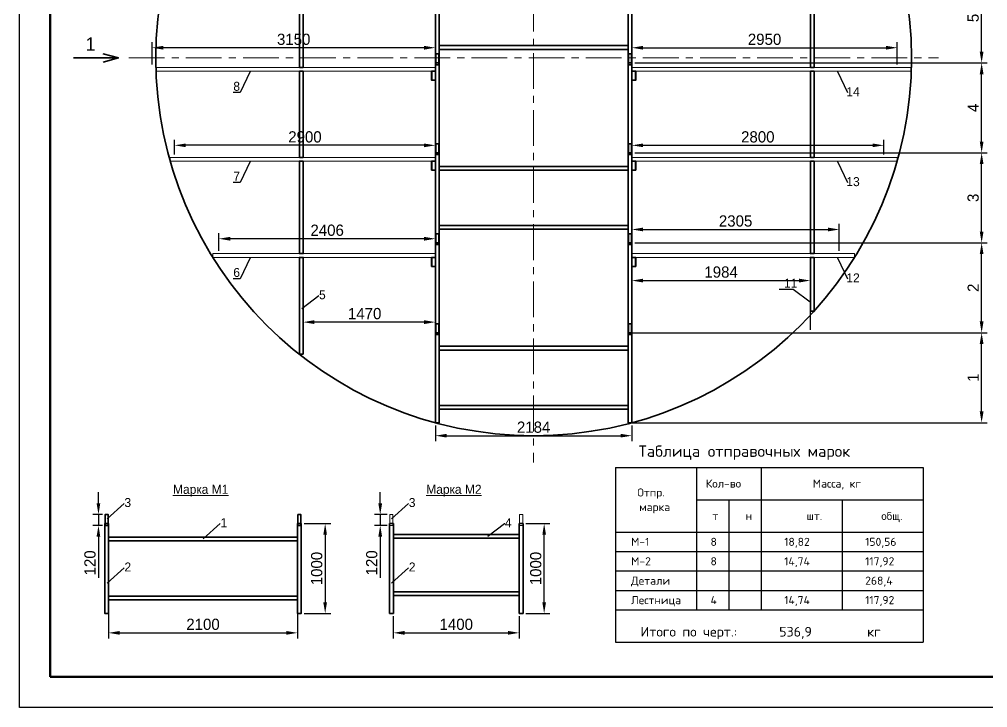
# Model space of a CAD drawing. Header units: millimetres. Extents: x 946422 to 966708, y -915950 to -901947.
# Drawn here: x 946422 to 957185, y -915950 to -908297 of the extents above; entities that cross this region are included whole.
import ezdxf
from ezdxf import colors
from ezdxf.entities.mleader import LeaderData, LeaderLine
from ezdxf.math import Vec2, Vec3

# ---------------------------------------------------------------- set-up
doc = ezdxf.new("R2010")
doc.units = ezdxf.units.MM
doc.header["$LTSCALE"] = 50
doc.linetypes.add('HIDDEN', pattern=[0.375, 0.25, -0.125])
doc.linetypes.add('осевая', pattern=[50.8, 31.75, -6.35, 6.35, -6.35])
doc.styles.add('GOST 2.304', font='isocpeui.ttf')
doc.dimstyles.new('ISO-25', dxfattribs={"dimscale": 50, "dimtxt": 2.5, "dimasz": 2.5, "dimexe": 1.25, "dimexo": 0.625, "dimtad": 1, "dimtxsty": 'Standard', "dimcen": 2.5, "dimadec": 0, "dimazin": 0, "dimtfac": 1, "dimtmove": 0, "dimatfit": 3, "dimfxl": 0, "dimarcsym": 0})

# ---------------------------------------------------------------- blocks, each defined once
blk = doc.blocks.new('*D423')
at = {"color": 0, "lineweight": -2, "ltscale": 10000}
for p, q in [((951046, -912812), (951046, -912988)), ((953230, -912812), (953230, -912988)), ((951171, -912926), (953105, -912926))]:
    blk.add_line(p, q, dxfattribs=at)
at = {"color": 0, "lineweight": 0, "ltscale": 10000}
for points in [[(951171, -912905), (951171, -912946), (951046, -912926)], [(953105, -912905), (953105, -912946), (953230, -912926)]]:
    blk.add_solid(points, dxfattribs=at)
at = {"color": 0, "lineweight": 0, "ltscale": 10000, "insert": (952138, -912832), "char_height": 125, "attachment_point": 5}
blk.add_mtext('2184', dxfattribs=at)
blk = doc.blocks.new('Леса фронт')
at = {"lineweight": 35, "ltscale": 10000}
for points in [[(951067, -911681), (951084, -911681), (951084, -911801), (951050, -911801), (951050, -911681), (951067, -911681)], [(953209, -911681), (953192, -911681), (953192, -911801), (953226, -911801), (953226, -911681), (953209, -911681)], [(951088, -912781), (951046, -912781), (951046, -911781), (951088, -911781), (951088, -912781)], [(953188, -912781), (953230, -912781), (953230, -911781), (953188, -911781), (953188, -912781)], [(951088, -911931), (953188, -911931), (953188, -911973), (951088, -911973), (951088, -911931)], [(951088, -912631), (953188, -912631), (953188, -912589), (951088, -912589), (951088, -912631)]]:
    blk.add_lwpolyline(points, dxfattribs=at)
blk = doc.blocks.new('*D425')
at = {"color": 0, "lineweight": -2, "ltscale": 10000}
for p, q in [((953230, -911750), (953230, -911138)), ((953355, -911201), (955089, -911201)), ((955214, -911750), (955214, -911138))]:
    blk.add_line(p, q, dxfattribs=at)
at = {"color": 0, "lineweight": 0, "ltscale": 10000}
for points in [[(953355, -911180), (953355, -911222), (953230, -911201)], [(955089, -911180), (955089, -911222), (955214, -911201)]]:
    blk.add_solid(points, dxfattribs=at)
at = {"color": 0, "lineweight": 0, "ltscale": 10000, "insert": (954222, -911107), "char_height": 125, "attachment_point": 5}
blk.add_mtext('1984', dxfattribs=at)
blk = doc.blocks.new('*D426')
at = {"color": 0, "lineweight": -2, "ltscale": 10000}
for p, q in [((953230, -910870), (953230, -910570)), ((953355, -910633), (955410, -910633)), ((955535, -910870), (955535, -910570))]:
    blk.add_line(p, q, dxfattribs=at)
at = {"color": 0, "lineweight": 0, "ltscale": 10000}
for points in [[(953355, -910612), (953355, -910654), (953230, -910633)], [(955410, -910612), (955410, -910654), (955535, -910633)]]:
    blk.add_solid(points, dxfattribs=at)
at = {"color": 0, "lineweight": 0, "ltscale": 10000, "insert": (954383, -910539), "char_height": 125, "attachment_point": 5}
blk.add_mtext('2305', dxfattribs=at)
blk = doc.blocks.new('*D427')
at = {"color": 0, "lineweight": -2, "ltscale": 10000}
for p, q in [((953230, -909800), (953230, -909635)), ((953355, -909697), (955905, -909697)), ((956030, -909800), (956030, -909635))]:
    blk.add_line(p, q, dxfattribs=at)
at = {"color": 0, "lineweight": 0, "ltscale": 10000}
for points in [[(953355, -909677), (953355, -909718), (953230, -909697)], [(955905, -909677), (955905, -909718), (956030, -909697)]]:
    blk.add_solid(points, dxfattribs=at)
at = {"color": 0, "lineweight": 0, "ltscale": 10000, "insert": (954630, -909604), "char_height": 125, "attachment_point": 5}
blk.add_mtext('2800', dxfattribs=at)
blk = doc.blocks.new('*D428')
at = {"color": 0, "lineweight": -2, "ltscale": 10000}
for p, q in [((953230, -908800), (953230, -908550)), ((953355, -908612), (956055, -908612)), ((956180, -908800), (956180, -908550))]:
    blk.add_line(p, q, dxfattribs=at)
at = {"color": 0, "lineweight": 0, "ltscale": 10000}
for points in [[(953355, -908591), (953355, -908633), (953230, -908612)], [(956055, -908591), (956055, -908633), (956180, -908612)]]:
    blk.add_solid(points, dxfattribs=at)
at = {"color": 0, "lineweight": 0, "ltscale": 10000, "insert": (954705, -908519), "char_height": 125, "attachment_point": 5}
blk.add_mtext('2950', dxfattribs=at)
blk = doc.blocks.new('*D434')
at = {"color": 0, "lineweight": -2, "ltscale": 10000}
for p, q in [((949576, -911571), (949576, -911726)), ((951046, -911750), (951046, -911601)), ((950921, -911663), (949701, -911663))]:
    blk.add_line(p, q, dxfattribs=at)
at = {"color": 0, "lineweight": 0, "ltscale": 10000}
for points in [[(949701, -911642), (949701, -911684), (949576, -911663)], [(950921, -911642), (950921, -911684), (951046, -911663)]]:
    blk.add_solid(points, dxfattribs=at)
at = {"color": 0, "lineweight": 0, "ltscale": 10000, "insert": (950260, -911569), "char_height": 125, "attachment_point": 5}
blk.add_mtext('1470', dxfattribs=at)
blk = doc.blocks.new('*D435')
at = {"color": 0, "lineweight": -2, "ltscale": 10000}
for p, q in [((948146, -909800), (948146, -909635)), ((950921, -909697), (948271, -909697)), ((951046, -909800), (951046, -909635))]:
    blk.add_line(p, q, dxfattribs=at)
at = {"color": 0, "lineweight": 0, "ltscale": 10000}
for points in [[(948271, -909677), (948271, -909718), (948146, -909697)], [(950921, -909677), (950921, -909718), (951046, -909697)]]:
    blk.add_solid(points, dxfattribs=at)
at = {"color": 0, "lineweight": 0, "ltscale": 10000, "insert": (949596, -909604), "char_height": 125, "attachment_point": 5}
blk.add_mtext('2900', dxfattribs=at)
blk = doc.blocks.new('*D432')
at = {"color": 0, "lineweight": -2, "ltscale": 10000}
for p, q in [((947896, -908800), (947896, -908550)), ((950921, -908612), (948021, -908612)), ((951046, -908800), (951046, -908550))]:
    blk.add_line(p, q, dxfattribs=at)
at = {"color": 0, "lineweight": 0, "ltscale": 10000}
for points in [[(948021, -908591), (948021, -908633), (947896, -908612)], [(950921, -908591), (950921, -908633), (951046, -908612)]]:
    blk.add_solid(points, dxfattribs=at)
at = {"color": 0, "lineweight": 0, "ltscale": 10000, "insert": (949471, -908519), "char_height": 125, "attachment_point": 5}
blk.add_mtext('3150', dxfattribs=at)
blk = doc.blocks.new('*D436')
at = {"color": 0, "lineweight": -2, "ltscale": 10000}
for p, q in [((948640, -910870), (948640, -910673)), ((950921, -910736), (948765, -910736)), ((951046, -910870), (951046, -910673))]:
    blk.add_line(p, q, dxfattribs=at)
at = {"color": 0, "lineweight": 0, "ltscale": 10000}
for points in [[(948765, -910715), (948765, -910757), (948640, -910736)], [(950921, -910715), (950921, -910757), (951046, -910736)]]:
    blk.add_solid(points, dxfattribs=at)
at = {"color": 0, "lineweight": 0, "ltscale": 10000, "insert": (949843, -910642), "char_height": 125, "attachment_point": 5}
blk.add_mtext('2406', dxfattribs=at)
blk = doc.blocks.new('*D437')
at = {"color": 0, "lineweight": -2, "ltscale": 10000}
for p, q in [((953220, -911781), (957181, -911781)), ((957118, -912656), (957118, -911906)), ((953220, -912781), (957181, -912781))]:
    blk.add_line(p, q, dxfattribs=at)
at = {"color": 0, "lineweight": 0, "ltscale": 10000}
for points in [[(957097, -911906), (957139, -911906), (957118, -911781)], [(957097, -912656), (957139, -912656), (957118, -912781)]]:
    blk.add_solid(points, dxfattribs=at)
at = {"color": 0, "lineweight": 0, "ltscale": 10000, "insert": (957024, -912281), "char_height": 125, "attachment_point": 5, "rotation": 90}
blk.add_mtext('1', dxfattribs=at)
blk = doc.blocks.new('*D438')
at = {"color": 0, "lineweight": -2, "ltscale": 10000}
for p, q in [((953262, -910781), (957181, -910781)), ((957118, -911656), (957118, -910906)), ((953262, -911781), (957181, -911781))]:
    blk.add_line(p, q, dxfattribs=at)
at = {"color": 0, "lineweight": 0, "ltscale": 10000}
for points in [[(957097, -910906), (957139, -910906), (957118, -910781)], [(957097, -911656), (957139, -911656), (957118, -911781)]]:
    blk.add_solid(points, dxfattribs=at)
at = {"color": 0, "lineweight": 0, "ltscale": 10000, "insert": (957024, -911281), "char_height": 125, "attachment_point": 5, "rotation": 90}
blk.add_mtext('2', dxfattribs=at)
blk = doc.blocks.new('*D439')
at = {"color": 0, "lineweight": -2, "ltscale": 10000}
for p, q in [((953262, -909781), (957181, -909781)), ((957118, -910656), (957118, -909906)), ((953262, -910781), (957181, -910781))]:
    blk.add_line(p, q, dxfattribs=at)
at = {"color": 0, "lineweight": 0, "ltscale": 10000}
for points in [[(957097, -909906), (957139, -909906), (957118, -909781)], [(957097, -910656), (957139, -910656), (957118, -910781)]]:
    blk.add_solid(points, dxfattribs=at)
at = {"color": 0, "lineweight": 0, "ltscale": 10000, "insert": (957024, -910281), "char_height": 125, "attachment_point": 5, "rotation": 90}
blk.add_mtext('3', dxfattribs=at)
blk = doc.blocks.new('*D440')
at = {"color": 0, "lineweight": -2, "ltscale": 10000}
for p, q in [((953262, -908781), (957181, -908781)), ((957118, -909656), (957118, -908906)), ((953262, -909781), (957181, -909781))]:
    blk.add_line(p, q, dxfattribs=at)
at = {"color": 0, "lineweight": 0, "ltscale": 10000}
for points in [[(957097, -908906), (957139, -908906), (957118, -908781)], [(957097, -909656), (957139, -909656), (957118, -909781)]]:
    blk.add_solid(points, dxfattribs=at)
at = {"color": 0, "lineweight": 0, "ltscale": 10000, "insert": (957024, -909281), "char_height": 125, "attachment_point": 5, "rotation": 90}
blk.add_mtext('4', dxfattribs=at)
blk = doc.blocks.new('*D441')
at = {"color": 0, "lineweight": -2, "ltscale": 10000}
for p, q in [((953262, -907781), (957181, -907781)), ((957118, -908656), (957118, -907906)), ((953262, -908781), (957181, -908781))]:
    blk.add_line(p, q, dxfattribs=at)
at = {"color": 0, "lineweight": 0, "ltscale": 10000}
for points in [[(957097, -907906), (957139, -907906), (957118, -907781)], [(957097, -908656), (957139, -908656), (957118, -908781)]]:
    blk.add_solid(points, dxfattribs=at)
at = {"color": 0, "lineweight": 0, "ltscale": 10000, "insert": (957024, -908281), "char_height": 125, "attachment_point": 5, "rotation": 90}
blk.add_mtext('5', dxfattribs=at)
blk = doc.blocks.new('*D447')
at = {"color": 0, "lineweight": -2, "ltscale": 10000}
blk.add_line((950222, -905983), (949805, -905385), dxfattribs=at)
at = {"color": 0, "lineweight": 0, "ltscale": 10000}
blk.add_solid([(949822, -905373), (949787, -905397), (949733, -905283)], dxfattribs=at)
at = {"color": 0, "lineweight": 0, "ltscale": 10000, "insert": (950126, -905682), "char_height": 125, "attachment_point": 5, "rotation": 304.9414}
blk.add_mtext('∅8400', dxfattribs=at)
blk = doc.blocks.new('Леса профиль')
at = {"lineweight": 35}
for points in [[(958711, -911781), (958669, -911781), (958669, -910781), (958711, -910781), (958711, -911781)], [(960111, -911781), (960153, -911781), (960153, -910781), (960111, -910781), (960111, -911781)], [(958711, -910901), (960111, -910901), (960111, -910943), (958711, -910943), (958711, -910901)], [(958711, -911539), (960111, -911539), (960111, -911581), (958711, -911581), (958711, -911539)]]:
    blk.add_lwpolyline(points, dxfattribs=at)
blk = doc.blocks.new('*D450')
at = {"color": 0, "lineweight": -2, "ltscale": 10000}
for p, q in [((947413, -914784), (947413, -915180)), ((949513, -914784), (949513, -915180)), ((947538, -915118), (949388, -915118))]:
    blk.add_line(p, q, dxfattribs=at)
at = {"color": 0, "lineweight": 0, "ltscale": 10000}
for points in [[(947538, -915097), (947538, -915139), (947413, -915118)], [(949388, -915097), (949388, -915139), (949513, -915118)]]:
    blk.add_solid(points, dxfattribs=at)
at = {"color": 0, "lineweight": 0, "ltscale": 10000, "insert": (948463, -915024), "char_height": 125, "attachment_point": 5}
blk.add_mtext('2100', dxfattribs=at)
blk = doc.blocks.new('*D451')
at = {"color": 0, "lineweight": -2, "ltscale": 10000}
for p, q in [((949587, -913903), (949883, -913903)), ((949821, -914028), (949821, -914778)), ((949587, -914903), (949883, -914903))]:
    blk.add_line(p, q, dxfattribs=at)
at = {"color": 0, "lineweight": 0, "ltscale": 10000}
for points in [[(949800, -914028), (949841, -914028), (949821, -913903)], [(949800, -914778), (949841, -914778), (949821, -914903)]]:
    blk.add_solid(points, dxfattribs=at)
at = {"color": 0, "lineweight": 0, "ltscale": 10000, "insert": (949727, -914403), "char_height": 125, "attachment_point": 5, "rotation": 90}
blk.add_mtext('1000', dxfattribs=at)
blk = doc.blocks.new('*D452')
at = {"color": 0, "lineweight": -2, "ltscale": 10000}
for p, q in [((947301, -913678), (947301, -913553)), ((947344, -913803), (947238, -913803)), ((947301, -913803), (947301, -913923)), ((947344, -913923), (947238, -913923)), ((947301, -914048), (947301, -914506))]:
    blk.add_line(p, q, dxfattribs=at)
at = {"color": 0, "lineweight": 0, "ltscale": 10000}
for points in [[(947280, -913678), (947321, -913678), (947301, -913803)], [(947280, -914048), (947321, -914048), (947301, -913923)]]:
    blk.add_solid(points, dxfattribs=at)
at = {"color": 0, "lineweight": 0, "ltscale": 10000, "insert": (947207, -914340), "char_height": 125, "attachment_point": 5, "rotation": 90}
blk.add_mtext('120', dxfattribs=at)
blk = doc.blocks.new('*D453')
at = {"color": 0, "lineweight": -2, "ltscale": 10000}
for p, q in [((950578, -914934), (950578, -915180)), ((951978, -914934), (951978, -915180)), ((950703, -915118), (951853, -915118))]:
    blk.add_line(p, q, dxfattribs=at)
at = {"color": 0, "lineweight": 0, "ltscale": 10000}
for points in [[(950703, -915097), (950703, -915139), (950578, -915118)], [(951853, -915097), (951853, -915139), (951978, -915118)]]:
    blk.add_solid(points, dxfattribs=at)
at = {"color": 0, "lineweight": 0, "ltscale": 10000, "insert": (951278, -915024), "char_height": 125, "attachment_point": 5}
blk.add_mtext('1400', dxfattribs=at)
blk = doc.blocks.new('*D454')
at = {"color": 0, "lineweight": -2, "ltscale": 10000}
for p, q in [((952052, -913903), (952318, -913903)), ((952255, -914778), (952255, -914028)), ((952052, -914903), (952318, -914903))]:
    blk.add_line(p, q, dxfattribs=at)
at = {"color": 0, "lineweight": 0, "ltscale": 10000}
for points in [[(952235, -914028), (952276, -914028), (952255, -913903)], [(952235, -914778), (952276, -914778), (952255, -914903)]]:
    blk.add_solid(points, dxfattribs=at)
at = {"color": 0, "lineweight": 0, "ltscale": 10000, "insert": (952162, -914403), "char_height": 125, "attachment_point": 5, "rotation": 90}
blk.add_mtext('1000', dxfattribs=at)
blk = doc.blocks.new('*D455')
at = {"color": 0, "lineweight": -2, "ltscale": 10000}
for p, q in [((950433, -913678), (950433, -913553)), ((950509, -913803), (950371, -913803)), ((950433, -913803), (950433, -913923)), ((950509, -913923), (950371, -913923)), ((950433, -914048), (950433, -914506))]:
    blk.add_line(p, q, dxfattribs=at)
at = {"color": 0, "lineweight": 0, "ltscale": 10000}
for points in [[(950412, -913678), (950454, -913678), (950433, -913803)], [(950412, -914048), (950454, -914048), (950433, -913923)]]:
    blk.add_solid(points, dxfattribs=at)
at = {"color": 0, "lineweight": 0, "ltscale": 10000, "insert": (950339, -914340), "char_height": 125, "attachment_point": 5, "rotation": 90}
blk.add_mtext('120', dxfattribs=at)

msp = doc.modelspace()

# ---------------------------------------------------------------- linework, layer by layer
for p, q in [((946421.596, -915949.643), (946421.596, -901947.219)), ((966708.072, -915949.643), (946421.596, -915949.643))]:
    msp.add_line(p, q)
at = {"lineweight": 50}
for p, q in [((946763.122, -915608.118), (946763.122, -902630.253)), ((966366.547, -915608.118), (946763.122, -915608.118))]:
    msp.add_line(p, q, dxfattribs=at)
at = {"color": 1, "linetype": 'осевая', "lineweight": 0, "ltscale": 0.25}
for p, q in [((952138.418, -904225.602), (952138.418, -913225.602)), ((947638.418, -908725.602), (956638.418, -908725.602))]:
    msp.add_line(p, q, dxfattribs=at)
at = {"lineweight": 35, "ltscale": 10000}
msp.add_line((953188.418, -912781.159), (953230.418, -912781.159), dxfattribs=at)
at = {"color": 5, "lineweight": 35, "ltscale": 10000}
for points in [[(949576.418, -907823.159), (949534.418, -907823.159), (949534.418, -908831.159), (949576.418, -908831.159), (949576.418, -907823.159)], [(955214.418, -907823.159), (955256.418, -907823.159), (955256.418, -908831.159), (955214.418, -908831.159), (955214.418, -907823.159)], [(951088.418, -909781.159), (951046.418, -909781.159), (951046.418, -908781.159), (951088.418, -908781.159), (951088.418, -909781.159)], [(953188.418, -909781.159), (953230.418, -909781.159), (953230.418, -908781.159), (953188.418, -908781.159), (953188.418, -909781.159)], [(949576.418, -909831.159), (949534.418, -909831.159), (949534.418, -908873.159), (949576.418, -908873.159), (949576.418, -909831.159)], [(955214.418, -909831.159), (955256.418, -909831.159), (955256.418, -908873.159), (955214.418, -908873.159), (955214.418, -909831.159)], [(949576.418, -909873.159), (949534.418, -909873.159), (949534.418, -910901.159), (949576.418, -910901.159), (949576.418, -909873.159)], [(955214.418, -909873.159), (955256.418, -909873.159), (955256.418, -910901.159), (955214.418, -910901.159), (955214.418, -909873.159)], [(951088.418, -911781.159), (951046.418, -911781.159), (951046.418, -910781.159), (951088.418, -910781.159), (951088.418, -911781.159)], [(953188.418, -911781.159), (953230.418, -911781.159), (953230.418, -910781.159), (953188.418, -910781.159), (953188.418, -911781.159)], [(949576.418, -912020.93), (949534.418, -912020.93), (949534.418, -910943.159), (949576.418, -910943.159), (949576.418, -912020.93)], [(955214.418, -911539.51), (955256.418, -911539.51), (955256.418, -910943.159), (955214.418, -910943.159), (955214.418, -911539.51)]]:
    msp.add_lwpolyline(points, dxfattribs=at)
at = {"lineweight": 35, "ltscale": 10000}
for points in [[(947022.604, -908725.602), (947522.604, -908725.602), (947353.567, -908680.309), (947522.604, -908725.602), (947353.567, -908770.896)], [(951067.418, -908681.159), (951084.418, -908681.159), (951084.418, -908801.159), (951050.418, -908801.159), (951050.418, -908681.159), (951067.418, -908681.159)], [(953209.418, -908681.159), (953192.418, -908681.159), (953192.418, -908801.159), (953226.418, -908801.159), (953226.418, -908681.159), (953209.418, -908681.159)], [(951046.418, -908873.159), (951004.418, -908873.159), (951004.418, -908973.159), (951046.418, -908973.159), (951046.418, -908873.159)], [(953230.418, -908873.159), (953272.418, -908873.159), (953272.418, -908973.159), (953230.418, -908973.159), (953230.418, -908873.159)], [(951046.418, -909873.159), (951004.418, -909873.159), (951004.418, -909973.159), (951046.418, -909973.159), (951046.418, -909873.159)], [(953230.418, -909873.159), (953272.418, -909873.159), (953272.418, -909973.159), (953230.418, -909973.159), (953230.418, -909873.159)], [(951067.418, -910681.159), (951084.418, -910681.159), (951084.418, -910801.159), (951050.418, -910801.159), (951050.418, -910681.159), (951067.418, -910681.159)], [(953209.418, -910681.159), (953192.418, -910681.159), (953192.418, -910801.159), (953226.418, -910801.159), (953226.418, -910681.159), (953209.418, -910681.159)], [(951046.418, -910943.159), (951004.418, -910943.159), (951004.418, -911043.159), (951046.418, -911043.159), (951046.418, -910943.159)], [(953230.418, -910943.159), (953272.418, -910943.159), (953272.418, -911043.159), (953230.418, -911043.159), (953230.418, -910943.159)]]:
    msp.add_lwpolyline(points, dxfattribs=at)
at = {"lineweight": 0, "ltscale": 10000}
for points in [[(951046.418, -908873.159), (947941.011, -908873.159), (947941.011, -908831.159), (951046.418, -908831.159), (951046.418, -908873.159)], [(953230.418, -908873.159), (956335.825, -908873.159), (956335.825, -908831.159), (953230.418, -908831.159), (953230.418, -908873.159)], [(951046.418, -909873.159), (948098.231, -909873.159), (948098.231, -909831.159), (951046.418, -909831.159), (951046.418, -909873.159)], [(953230.418, -909873.159), (956178.606, -909873.159), (956178.606, -909831.159), (953230.418, -909831.159), (953230.418, -909873.159)], [(951046.418, -910943.159), (948571.565, -910943.159), (948571.565, -910901.159), (951046.418, -910901.159), (951046.418, -910943.159)], [(953230.418, -910943.159), (955705.272, -910943.159), (955705.272, -910901.159), (953230.418, -910901.159), (953230.418, -910943.159)], [(953230.418, -911973.159), (953230.418, -911931.159)]]:
    msp.add_lwpolyline(points, dxfattribs=at)
at = {"linetype": 'HIDDEN', "lineweight": 0, "ltscale": 0.5}
for points in [[(951025.418, -908973.159), (951042.418, -908973.159), (951042.418, -908873.159), (951008.418, -908873.159), (951008.418, -908973.159), (951025.418, -908973.159)], [(953251.418, -908973.159), (953234.418, -908973.159), (953234.418, -908873.159), (953268.418, -908873.159), (953268.418, -908973.159), (953251.418, -908973.159)], [(951025.418, -909973.159), (951042.418, -909973.159), (951042.418, -909873.159), (951008.418, -909873.159), (951008.418, -909973.159), (951025.418, -909973.159)], [(953251.418, -909973.159), (953234.418, -909973.159), (953234.418, -909873.159), (953268.418, -909873.159), (953268.418, -909973.159), (953251.418, -909973.159)], [(951025.418, -911043.159), (951042.418, -911043.159), (951042.418, -910943.159), (951008.418, -910943.159), (951008.418, -911043.159), (951025.418, -911043.159)], [(953251.418, -911043.159), (953234.418, -911043.159), (953234.418, -910943.159), (953268.418, -910943.159), (953268.418, -911043.159), (953251.418, -911043.159)]]:
    msp.add_lwpolyline(points, dxfattribs=at)
at = {"linetype": 'Continuous', "ltscale": 10, "extrusion": (0, 1, 0)}
for points, elevation in [([(-953047.928, 0), (-956467.928, 0)], -913278.131), ([(-953947.928, 0), (-956467.928, 0)], -913638.131), ([(-953047.928, 0), (-956467.928, 0)], -913998.131), ([(-953047.928, 0), (-956467.928, 0)], -914214.131), ([(-953047.928, 0), (-956467.928, 0)], -914430.131), ([(-953047.928, 0), (-956467.928, 0)], -914646.131), ([(-953047.928, 0), (-956467.928, 0)], -914862.131), ([(-953047.928, 0), (-956467.928, 0)], -915222.131)]:
    msp.add_lwpolyline(points, dxfattribs=dict(at, elevation=elevation))
at = {"linetype": 'Continuous', "ltscale": 10, "extrusion": (1, 0, 0)}
for points, elevation in [([(-913278.131, 0), (-915222.131, 0)], 953047.928), ([(-913278.131, 0), (-914862.131, 0)], 953947.928), ([(-913278.131, 0), (-914862.131, 0)], 954667.928), ([(-913278.131, 0), (-915222.131, 0)], 956467.928), ([(-913638.131, 0), (-914862.131, 0)], 954307.928), ([(-913638.131, 0), (-914862.131, 0)], 955567.928)]:
    msp.add_lwpolyline(points, dxfattribs=dict(at, elevation=elevation))
at = {"lineweight": 0, "ltscale": 10000}
for points in [[(950540.316, -913802.916), (950574.316, -913802.916), (950574.316, -913922.916), (950540.316, -913922.916)], [(951982.316, -913802.916), (952016.316, -913802.916), (952016.316, -913922.916), (951982.316, -913922.916)]]:
    msp.add_lwpolyline(points, close=True, dxfattribs=at)
at = {"lineweight": 35, "ltscale": 10000}
msp.add_circle((952138.418, -908725.602), 4200, dxfattribs=at)

# ---------------------------------------------------------------- block references
at = {"lineweight": 0}
for name, p in [('Леса фронт', (0, 4000)), ('Леса фронт', (0, 2000)), ('Леса фронт', (0, 0)), ('Леса фронт', (-3674.992, -2121.758)), ('Леса профиль', (-8132.36, -3121.758))]:
    msp.add_blockref(name, p, dxfattribs=at)

# ---------------------------------------------------------------- texts
at = {"lineweight": 0, "ltscale": 10000, "attachment_point": 1}
for s, insert, char_height, width in [('1', (947157.906, -908496.288), 150, 109.81803), ('{\\LМарка М1}', (948129.131, -913472.168), 100, 847.95296), ('{\\LМарка М2}', (950943.755, -913472.168), 100, 847.95296)]:
    msp.add_mtext(s, dxfattribs=dict(at, insert=insert, char_height=char_height, width=width))
at = {"linetype": 'Continuous', "ltscale": 10, "attachment_point": 1, "style": 'GOST 2.304'}
for s, insert, char_height, width in [('\\Fsimplex.shx;\\W1.0000000000;\\T1.0000000000;\\o\\lТаблица отправочных марок', (953303.658, -913035.131), 126, 3000), ('\\Fsimplex.shx;\\W1.0000000000;\\T1.0000000000;\\o\\lКол-во', (954051.603, -913413.131), 90, 612.85714), ('\\Fsimplex.shx;\\W1.0000000000;\\T1.0000000000;\\o\\lМасса, кг', (955240.728, -913413.131), 90, 771.42857), ('\\Fsimplex.shx;\\W1.0000000000;\\T1.0000000000;\\o\\lОтпр.', (953290.238, -913512.131), 90, 484.28571), ('\\Fsimplex.shx;\\W1.0000000000;\\T1.0000000000;\\o\\lмарка', (953311.72, -913674.131), 90, 501.42857), ('\\Fsimplex.shx;\\W1.0000000000;\\T1.0000000000;\\o\\lобщ.', (956002.499, -913773.131), 90, 390), ('\\Fsimplex.shx;\\W1.0000000000;\\T1.0000000000;\\o\\lт', (954125.276, -913773.131), 90, 214.28571), ('\\Fsimplex.shx;\\W1.0000000000;\\T1.0000000000;\\o\\lн', (954494.276, -913773.131), 90, 175.71429), ('\\Fsimplex.shx;\\W1.0000000000;\\T1.0000000000;\\o\\lшт.', (955172.357, -913773.131), 90, 342.85714), ('{\\Fsimplex|c204;М-1}', (953221.307, -914061.131), 90, 522.85714), ('{\\Fsimplex|c204;8}', (954104.303, -914061.131), 90, 132.85714), ('{\\Fsimplex|c204;18,82}', (954923.303, -914061.131), 90, 540), ('{\\Fsimplex|c204;150,56}', (955823.303, -914061.131), 90, 540), ('{\\Fsimplex|c204;М-2}', (953221.307, -914277.131), 90, 522.85714), ('{\\Fsimplex|c204;8}', (954104.303, -914277.131), 90, 132.85714), ('{\\Fsimplex|c204;14,74}', (954923.303, -914277.131), 90, 540), ('{\\Fsimplex|c204;117,92}', (955823.303, -914277.131), 90, 540), ('{\\Fsimplex|c204;Детали}', (953221.307, -914493.131), 90, 522.85714), ('{\\Fsimplex|c204;268,4}', (955823.303, -914493.131), 90, 540), ('{\\Fsimplex|c204;Лестница}', (953221.307, -914709.131), 90, 522.85714), ('{\\Fsimplex|c204;4}', (954104.303, -914709.131), 90, 132.85714), ('{\\Fsimplex|c204;\\C1;14,74}', (954923.303, -914709.131), 90, 540), ('{\\Fsimplex|c204;\\C1;117,92}', (955823.303, -914709.131), 90, 540), ('\\Fsimplex.shx;\\W1.0000000000;\\T1.0000000000;\\o\\lИтого по черт.:  ', (953325.642, -915051.603), 108, 1532.57143), ('{\\Fsimplex|c204;\\C1;536,9}', (954867.728, -915051.603), 108, 673.71429), ('\\Fsimplex.shx;\\W1.0000000000;\\T1.0000000000;\\o\\lкг', (955845.642, -915051.603), 108, 282.85714)]:
    msp.add_mtext(s, dxfattribs=dict(at, insert=insert, char_height=char_height, width=width))

# ---------------------------------------------------------------- dimensions: what is measured, and where the dimension line sits
at = {"lineweight": 0, "ltscale": 10000}
dim = msp.add_diameter_dim_2p(p1=(954543.92, -912168.502), p2=(949732.916, -905282.703), dimstyle='ISO-25', override={"dimfxl": 0.18}, dxfattribs=at)
dim.commit()
dim.dimension.update_dxf_attribs({"geometry": '*D447', "text_midpoint": (950049.115, -905735.266), "dimtype": 163})
for base, p1, p2, text, picture, middle in [((957118.116, -907781.159), (953230.418, -908781.159), (953230.418, -907781.159), '5', '*D441', (957024.366, -908281.159)), ((957118.116, -908781.159), (953230.418, -909781.159), (953230.418, -908781.159), '4', '*D440', (957024.366, -909281.159)), ((957118.116, -909781.159), (953230.418, -910781.159), (953230.418, -909781.159), '3', '*D439', (957024.366, -910281.159)), ((957118.116, -910781.159), (953230.418, -911781.159), (953230.418, -910781.159), '2', '*D438', (957024.366, -911281.159)), ((957118.116, -911781.159), (953188.418, -912781.159), (953188.418, -911781.159), '1', '*D437', (957024.366, -912281.159))]:
    dim = msp.add_linear_dim(base=base, p1=p1, p2=p2, angle=90, text=text, dimstyle='ISO-25', override={"dimfxl": 0.18}, dxfattribs=at)
    dim.commit()
    dim.dimension.update_dxf_attribs({"geometry": picture, "text_midpoint": middle})
for base, p1, p2, angle, picture, middle in [((947896.418, -908612.326), (951046.418, -908831.159), (947896.418, -908831.159), 180, '*D432', (949471.418, -908518.576)), ((948146.418, -909697.375), (951046.418, -909831.159), (948146.418, -909831.159), 180, '*D435', (949596.418, -909603.625)), ((947300.588, -913922.916), (947375.426, -913802.916), (947375.426, -913922.916), 90, '*D452', (947206.838, -914339.583)), ((950433.216, -913922.916), (950540.316, -913802.916), (950540.316, -913922.916), 90, '*D455', (950339.466, -914339.583)), ((949820.648, -914902.916), (949555.426, -913902.916), (949555.426, -914902.916), 90, '*D451', (949726.898, -914402.916)), ((952255.46, -913902.916), (952020.316, -914902.916), (952020.316, -913902.916), 90, '*D454', (952161.71, -914402.916))]:
    dim = msp.add_linear_dim(base=base, p1=p1, p2=p2, angle=angle, dimstyle='ISO-25', override={"dimfxl": 0.18}, dxfattribs=at)
    dim.commit()
    dim.dimension.update_dxf_attribs({"geometry": picture, "text_midpoint": middle})
for base, p1, p2, picture, middle in [((956180.418, -908612.326), (953230.418, -908831.159), (956180.418, -908831.159), '*D428', (954705.418, -908518.576)), ((956030.418, -909697.375), (953230.418, -909831.159), (956030.418, -909831.159), '*D427', (954630.418, -909603.625)), ((955535.418, -910632.694), (953230.418, -910901.159), (955535.418, -910901.159), '*D426', (954382.918, -910538.944)), ((948640.418, -910735.852), (951046.418, -910901.159), (948640.418, -910901.159), '*D436', (949843.418, -910642.102)), ((955214.418, -911200.935), (953230.418, -911781.159), (955214.418, -911781.159), '*D425', (954222.418, -911107.185)), ((949513.426, -915117.848), (947413.426, -914752.916), (949513.426, -914752.916), '*D450', (948463.426, -915024.098)), ((951978.316, -915117.848), (950578.316, -914902.916), (951978.316, -914902.916), '*D453', (951278.316, -915024.098))]:
    dim = msp.add_linear_dim(base=base, p1=p1, p2=p2, dimstyle='ISO-25', override={"dimfxl": 0.18}, dxfattribs=at)
    dim.commit()
    dim.dimension.update_dxf_attribs({"geometry": picture, "text_midpoint": middle})
dim = msp.add_linear_dim(base=(949576.418, -911663.203), p1=(951046.418, -911781.159), p2=(949576.418, -911539.51), angle=180, dimstyle='ISO-25', override={"dimfxl": 0.18}, dxfattribs=at)
dim.commit()
dim.dimension.update_dxf_attribs({"geometry": '*D434', "text_midpoint": (950260.184, -911663.203), "dimtype": 160})
dim = msp.add_linear_dim(base=(953230.418, -912925.602), p1=(951046.418, -912781.159), p2=(953230.418, -912781.159), dimstyle='ISO-25', override={"dimfxl": 0.18}, dxfattribs=at)
dim.commit()
dim.dimension.update_dxf_attribs({"geometry": '*D423', "text_midpoint": (952138.418, -912925.602), "dimtype": 160})

# ---------------------------------------------------------------- leaders
ml = msp.add_multileader_mtext('Standard', dxfattribs=at)
ml.set_content('8', color=256)
ml.set_leader_properties()
ml.build(insert=Vec2(0, 0))
ml.multileader.update_dxf_attribs({"text_right_attachment_type": 6, "dogleg_length": 0.36})
ctx = ml.context
ctx.base_point, ctx.char_height, ctx.plane_origin = Vec3(948805.403, -909050.915), 100, Vec3(948989.595, -908920.94)
ctx.right_attachment, ctx.text_align_type = 6, 2
notes = []
notes.append((ctx, [(1, (1, 1, 0), (948876.43, -909110.915), (-1, 0), 0.36, [(0, [(948989.595, -908873.159)], 0, [])])]))
ctx.mtext.insert, ctx.mtext.alignment, ctx.mtext.flow_direction = Vec3(948874.07, -908990.915), 3, 5
ml = msp.add_multileader_mtext('Standard', dxfattribs=at)
ml.set_content('14', color=256)
ml.set_leader_properties()
ml.build(insert=Vec2(0, 0))
ml.multileader.update_dxf_attribs({"text_right_attachment_type": 6, "dogleg_length": 0.36})
ctx = ml.context
ctx.base_point, ctx.char_height, ctx.plane_origin = Vec3(955627.727, -909110.915), 100, Vec3(955514.202, -908920.94)
ctx.right_attachment, ctx.text_align_type = 6, 2
notes.append((ctx, [(1, (1, 1, 0), (955627.367, -909110.915), (1, 0), 0.36, [(0, [(955514.202, -908873.159)], 0, [])])]))
ctx.mtext.insert, ctx.mtext.alignment, ctx.mtext.flow_direction = Vec3(955763.06, -909050.915), 3, 5
ml = msp.add_multileader_mtext('Standard', dxfattribs=at)
ml.set_content('7', color=256)
ml.set_leader_properties()
ml.build(insert=Vec2(0, 0))
ml.multileader.update_dxf_attribs({"text_right_attachment_type": 6, "dogleg_length": 0.36})
ctx = ml.context
ctx.base_point, ctx.char_height, ctx.plane_origin = Vec3(948805.403, -910050.915), 100, Vec3(948989.595, -909920.94)
ctx.right_attachment, ctx.text_align_type = 6, 2
notes.append((ctx, [(1, (1, 1, 0), (948876.43, -910110.915), (-1, 0), 0.36, [(0, [(948989.595, -909873.159)], 0, [])])]))
ctx.mtext.insert, ctx.mtext.alignment, ctx.mtext.flow_direction = Vec3(948874.07, -909990.915), 3, 5
ml = msp.add_multileader_mtext('Standard', dxfattribs=at)
ml.set_content('13', color=256)
ml.set_leader_properties()
ml.build(insert=Vec2(0, 0))
ml.multileader.update_dxf_attribs({"text_right_attachment_type": 6, "dogleg_length": 0.36})
ctx = ml.context
ctx.base_point, ctx.char_height, ctx.plane_origin = Vec3(955627.727, -910110.915), 100, Vec3(955514.202, -909920.94)
ctx.right_attachment, ctx.text_align_type = 6, 2
notes.append((ctx, [(1, (1, 1, 0), (955627.367, -910110.915), (1, 0), 0.36, [(0, [(955514.202, -909873.159)], 0, [])])]))
ctx.mtext.insert, ctx.mtext.alignment, ctx.mtext.flow_direction = Vec3(955763.06, -910050.915), 3, 5
ml = msp.add_multileader_mtext('Standard', dxfattribs=at)
ml.set_content('6', color=256)
ml.set_leader_properties()
ml.build(insert=Vec2(0, 0))
ml.multileader.update_dxf_attribs({"text_right_attachment_type": 6, "dogleg_length": 0.36})
ctx = ml.context
ctx.base_point, ctx.char_height, ctx.plane_origin = Vec3(948805.403, -911120.915), 100, Vec3(948989.595, -910990.94)
ctx.right_attachment, ctx.text_align_type = 6, 2
notes.append((ctx, [(1, (1, 1, 0), (948876.43, -911180.915), (-1, 0), 0.36, [(0, [(948989.595, -910943.159)], 0, [])])]))
ctx.mtext.insert, ctx.mtext.alignment, ctx.mtext.flow_direction = Vec3(948874.07, -911060.915), 3, 5
ml = msp.add_multileader_mtext('Standard', dxfattribs=at)
ml.set_content('12', color=256)
ml.set_leader_properties()
ml.build(insert=Vec2(0, 0))
ml.multileader.update_dxf_attribs({"text_right_attachment_type": 6, "dogleg_length": 0.36})
ctx = ml.context
ctx.base_point, ctx.char_height, ctx.plane_origin = Vec3(955627.727, -911180.915), 100, Vec3(955514.202, -910990.94)
ctx.right_attachment, ctx.text_align_type = 6, 2
notes.append((ctx, [(1, (1, 1, 0), (955627.367, -911180.915), (1, 0), 0.36, [(0, [(955514.202, -910943.159)], 0, [])])]))
ctx.mtext.insert, ctx.mtext.alignment, ctx.mtext.flow_direction = Vec3(955763.06, -911120.915), 3, 5
ml = msp.add_multileader_mtext('Standard', dxfattribs=at)
ml.set_content('11', color=256)
ml.set_leader_properties()
ml.build(insert=Vec2(0, 0))
ml.multileader.update_dxf_attribs({"text_right_attachment_type": 6, "dogleg_length": 0.36})
ctx = ml.context
ctx.base_point, ctx.char_height, ctx.plane_origin = Vec3(954918.502, -911240.397), 100, Vec3(955214.418, -911491.953)
ctx.right_attachment = 6
notes.append((ctx, [(0, (1, 1, 0), (955022.862, -911300.397), (-1, 0), 0.36, [(0, [(955214.418, -911444.172)], 0, [])])]))
ctx.mtext.insert, ctx.mtext.flow_direction = Vec3(954920.502, -911180.397), 5
ml = msp.add_multileader_mtext('Standard', dxfattribs=at)
ml.set_content('5', color=256)
ml.set_leader_properties()
ml.build(insert=Vec2(0, 0))
ml.multileader.update_dxf_attribs({"text_right_attachment_type": 6, "dogleg_length": 0.36})
ctx = ml.context
ctx.base_point, ctx.char_height, ctx.plane_origin = Vec3(949750.571, -911368.444), 100, Vec3(949558.655, -911560)
ctx.right_attachment = 6
notes.append((ctx, [(0, (1, 1, 0), (949750.211, -911368.444), (1, 0), 0.36, [(0, [(949558.655, -911512.219)], 0, [])])]))
ctx.mtext.insert, ctx.mtext.flow_direction = Vec3(949752.571, -911308.444), 5
ml = msp.add_multileader_mtext('Standard', dxfattribs=at)
ml.set_content('3', color=256)
ml.set_leader_properties()
ml.build(insert=Vec2(0, 0))
ml.multileader.update_dxf_attribs({"text_right_attachment_type": 6, "dogleg_length": 0.36})
ctx = ml.context
ctx.base_point, ctx.char_height, ctx.plane_origin = Vec3(947587.315, -913678.897), 100, Vec3(947395.399, -913870.453)
ctx.right_attachment = 6
notes.append((ctx, [(0, (1, 1, 0), (947586.955, -913678.897), (1, 0), 0.36, [(0, [(947395.399, -913851.209)], 0, [])])]))
ctx.mtext.insert, ctx.mtext.flow_direction = Vec3(947589.315, -913618.897), 5
ml = msp.add_multileader_mtext('Standard', dxfattribs=at)
ml.set_content('3', color=256)
ml.set_leader_properties()
ml.build(insert=Vec2(0, 0))
ml.multileader.update_dxf_attribs({"text_right_attachment_type": 6, "dogleg_length": 0.36})
ctx = ml.context
ctx.base_point, ctx.char_height, ctx.plane_origin = Vec3(950748.401, -913678.897), 100, Vec3(950556.485, -913870.453)
ctx.right_attachment = 6
notes.append((ctx, [(0, (1, 1, 0), (950748.041, -913678.897), (1, 0), 0.36, [(0, [(950556.485, -913851.209)], 0, [])])]))
ctx.mtext.insert, ctx.mtext.flow_direction = Vec3(950750.401, -913618.897), 5
ml = msp.add_multileader_mtext('Standard', dxfattribs=at)
ml.set_content('1', color=256)
ml.set_leader_properties()
ml.build(insert=Vec2(0, 0))
ml.multileader.update_dxf_attribs({"text_right_attachment_type": 6, "dogleg_length": 0.36})
ctx = ml.context
ctx.base_point, ctx.char_height, ctx.plane_origin = Vec3(948655.342, -913903.361), 100, Vec3(948463.426, -914094.916)
ctx.right_attachment = 6
notes.append((ctx, [(0, (1, 1, 0), (948654.982, -913903.361), (1, 0), 0.36, [(0, [(948463.426, -914075.672)], 0, [])])]))
ctx.mtext.insert, ctx.mtext.flow_direction = Vec3(948657.342, -913843.361), 5
ml = msp.add_multileader_mtext('Standard', dxfattribs=at)
ml.set_content('4', color=256)
ml.set_leader_properties()
ml.build(insert=Vec2(0, 0))
ml.multileader.update_dxf_attribs({"text_right_attachment_type": 6, "dogleg_length": 0.36})
ctx = ml.context
ctx.base_point, ctx.char_height, ctx.plane_origin = Vec3(951816.428, -913903.361), 100, Vec3(951624.512, -914094.916)
ctx.right_attachment = 6
notes.append((ctx, [(0, (1, 1, 0), (951816.068, -913903.361), (1, 0), 0.36, [(0, [(951624.512, -914047.135)], 0, [])])]))
ctx.mtext.insert, ctx.mtext.flow_direction = Vec3(951818.428, -913843.361), 5
ml = msp.add_multileader_mtext('Standard', dxfattribs=at)
ml.set_content('2', color=256)
ml.set_leader_properties()
ml.build(insert=Vec2(0, 0))
ml.multileader.update_dxf_attribs({"text_right_attachment_type": 6, "dogleg_length": 0.36})
ctx = ml.context
ctx.base_point, ctx.char_height, ctx.plane_origin = Vec3(947587.315, -914395.783), 100, Vec3(947395.399, -914587.338)
ctx.right_attachment = 6
notes.append((ctx, [(0, (1, 1, 0), (947586.955, -914395.783), (1, 0), 0.36, [(0, [(947395.399, -914568.095)], 0, [])])]))
ctx.mtext.insert, ctx.mtext.flow_direction = Vec3(947589.315, -914335.783), 5
ml = msp.add_multileader_mtext('Standard', dxfattribs=at)
ml.set_content('2', color=256)
ml.set_leader_properties()
ml.build(insert=Vec2(0, 0))
ml.multileader.update_dxf_attribs({"text_right_attachment_type": 6, "dogleg_length": 0.36})
ctx = ml.context
ctx.base_point, ctx.char_height, ctx.plane_origin = Vec3(950748.401, -914395.783), 100, Vec3(950556.485, -914587.338)
ctx.right_attachment = 6
notes.append((ctx, [(0, (1, 1, 0), (950748.041, -914395.783), (1, 0), 0.36, [(0, [(950556.485, -914568.095)], 0, [])])]))
ctx.mtext.insert, ctx.mtext.flow_direction = Vec3(950750.401, -914335.783), 5
for ctx, leaders in notes:
    for number, flags, end, landing, length, lines in leaders:
        leader = LeaderData()
        leader.index, (leader.has_last_leader_line, leader.has_dogleg_vector, leader.attachment_direction) = number, flags
        leader.last_leader_point, leader.dogleg_vector, leader.dogleg_length = Vec3(end), Vec3(landing), length
        for number, points, colour, breaks in lines:
            line = LeaderLine()
            line.index, line.vertices, line.color, line.breaks = number, Vec3.list(points), colors.encode_raw_color(colour), breaks
            leader.lines.append(line)
        ctx.leaders.append(leader)

doc.saveas('drawing.dxf')
